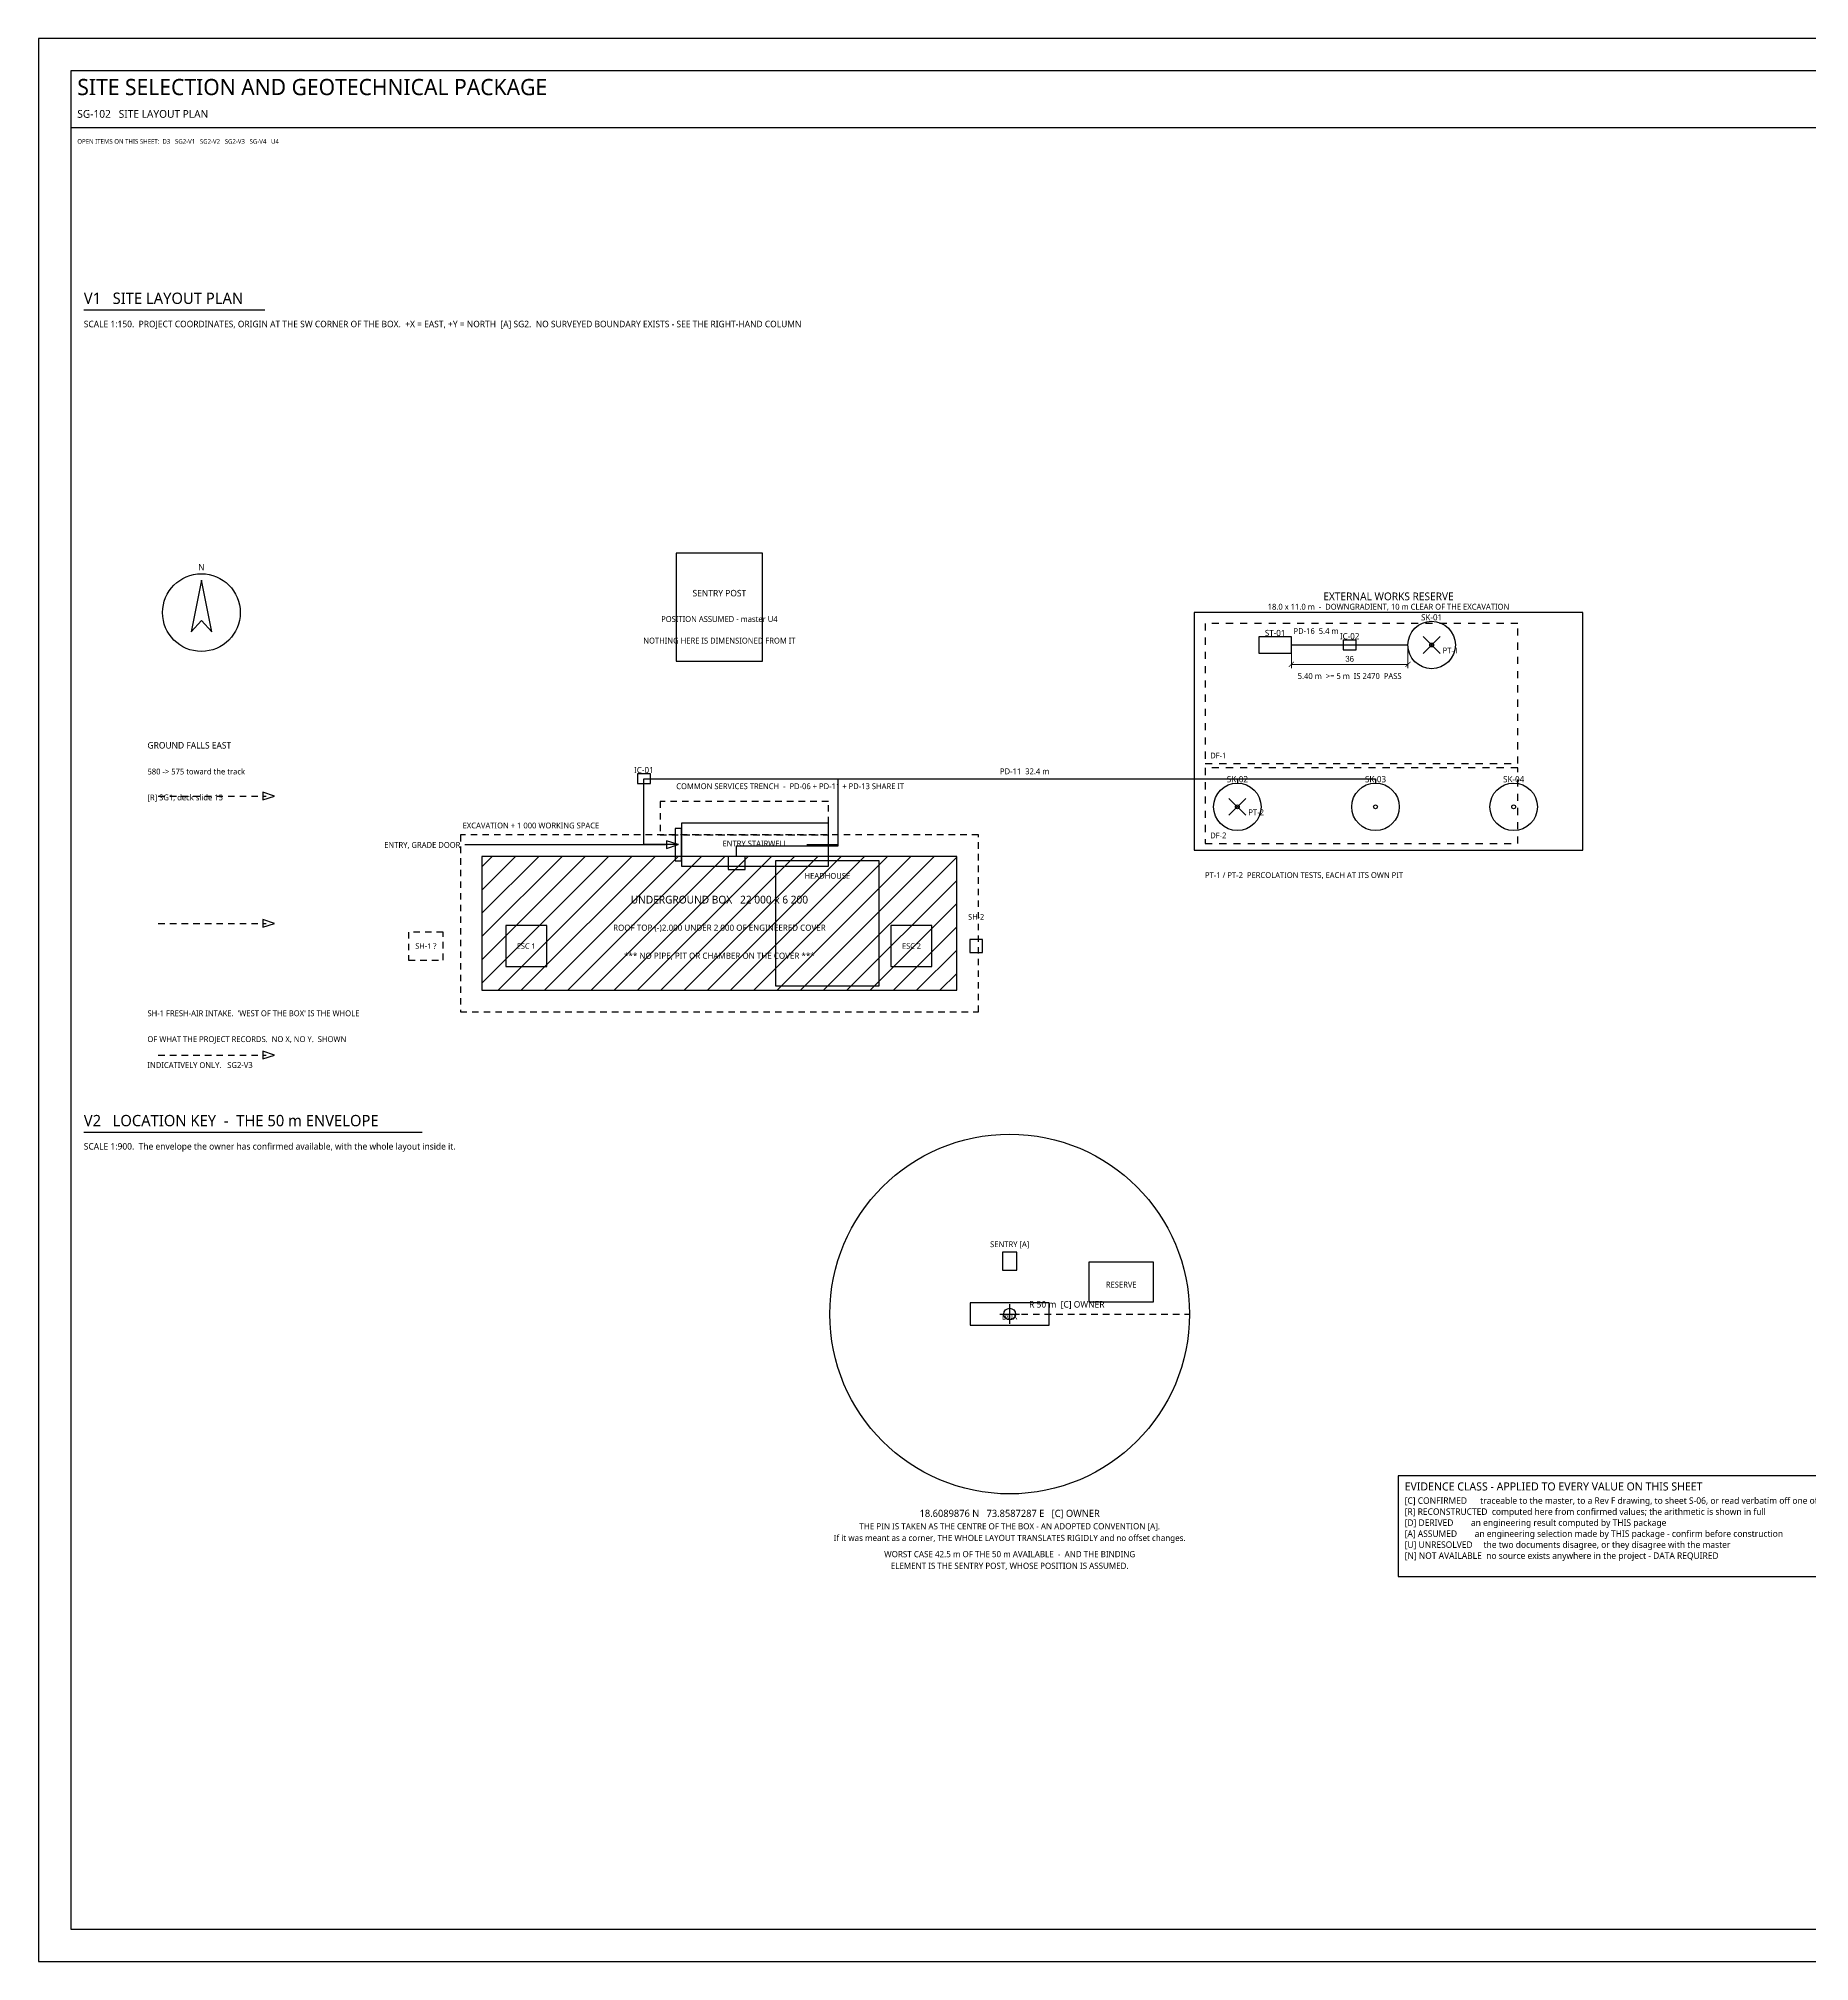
# Model space of a CAD drawing. Header units: millimetres. Extents: x 0 to 841, y 0 to 594.
# Drawn here: x 0 to 547, y 0 to 594 of the extents above; entities that cross this region are included whole.
import ezdxf
from ezdxf.enums import TextEntityAlignment as Align

# ---------------------------------------------------------------- set-up
doc = ezdxf.new("R2010")
doc.units = ezdxf.units.MM
for name, color, linetype in [('G-FLAGG', 1, 'Continuous'), ('G-MURRUM', 42, 'Continuous'), ('G-NODATA', 1, 'Continuous'), ('G-SETTING', 5, 'Continuous'), ('G-STRUCT', 7, 'Continuous'), ('M-FLAG', 1, 'Continuous'), ('M-HATCH', 8, 'Continuous'), ('M-SECTION', 1, 'Continuous'), ('M-TEXT', 7, 'Continuous'), ('M-TITLE', 7, 'Continuous'), ('P-DRAIN-SOIL', 1, 'Continuous'), ('P-DRAIN-STORM', 5, 'Continuous'), ('S-DIM', 4, 'Continuous'), ('S-NOTE', 7, 'Continuous'), ('S-TEXT', 7, 'Continuous'), ('S-TITLE', 7, 'Continuous')]:
    doc.layers.add(name, color=color, linetype=linetype)
doc.styles.add('OpenSans', font='OpenSans-Regular.ttf')
doc.dimstyles.new('SC-DIM', dxfattribs={"dimtxt": 1.8, "dimasz": 1.6, "dimexe": 1.2, "dimexo": 1, "dimgap": 0.8, "dimtad": 1, "dimdec": 0, "dimblk": 'ARCHTICK', "dimcen": 2.5, "dimclrd": 4, "dimclre": 4, "dimclrt": 4, "dimazin": 3, "dimtfac": 1, "dimtmove": 0, "dimatfit": 3, "dimlwd": 13, "dimlwe": 13})

# ---------------------------------------------------------------- blocks, each defined once
blk = doc.blocks.new('NORTH')
at = {"layer": 'S-TITLE'}
blk.add_lwpolyline([(0, 10), (-3.2, -6), (0, -2.4), (3.2, -6), (0, 10)], close=True, dxfattribs=at)
blk.add_circle((0, 0), 12, dxfattribs=at)
blk = doc.blocks.new('_ARCHTICK')
at = {"color": 0, "linetype": 'BYBLOCK', "const_width": 0.15}
blk.add_lwpolyline([(-0.5, -0.5), (0.5, 0.5)], dxfattribs=at)

msp = doc.modelspace()

# ---------------------------------------------------------------- hatches: boundary and pattern name
at = {"layer": 'M-HATCH'}
h = msp.add_hatch(dxfattribs=at)
h.set_pattern_fill('ANSI31', scale=1.6)
h.paths.add_polyline_path([(137, 300), (283.67, 300), (283.67, 341.33), (137, 341.33)])

# ---------------------------------------------------------------- linework, layer by layer
at = {"layer": 'G-FLAGG'}
for p, q in [((114.33, 318), (114.33, 316)), ((117.8, 318), (115.8, 318)), ((121.4, 318), (119.4, 318)), ((125, 318), (123, 318)), ((125, 316.53), (125, 318)), ((125, 312.93), (125, 314.93)), ((114.33, 314.4), (114.33, 312.4)), ((114.33, 310.8), (114.33, 309.33)), ((114.33, 309.33), (116.33, 309.33)), ((117.93, 309.33), (119.93, 309.33)), ((121.53, 309.33), (123.53, 309.33)), ((125, 309.33), (125, 311.33)), ((300, 197), (300, 203)), ((297, 200), (303, 200))]:
    msp.add_line(p, q, dxfattribs=at)
for points in [[(197, 401.67), (223.67, 401.67), (223.67, 435), (197, 435)], [(357, 343.33), (477, 343.33), (477, 416.67), (357, 416.67)], [(297.78, 213.5), (302.22, 213.5), (302.22, 219.06), (297.78, 219.06)], [(324.44, 203.78), (344.44, 203.78), (344.44, 216), (324.44, 216)]]:
    msp.add_lwpolyline(points, close=True, dxfattribs=at)
for centre, radius in [((430.33, 406.67), 7.33), ((430.33, 406.67), 0.6), ((300, 200), 1.8)]:
    msp.add_circle(centre, radius, dxfattribs=at)
at = {"layer": 'G-MURRUM'}
for p, q in [((360.33, 413.33), (360.33, 411.13)), ((364.6, 413.33), (362.4, 413.33)), ((369, 413.33), (366.8, 413.33)), ((373.4, 413.33), (371.2, 413.33)), ((377.8, 413.33), (375.6, 413.33)), ((382.2, 413.33), (380, 413.33)), ((386.6, 413.33), (384.4, 413.33)), ((391, 413.33), (388.8, 413.33)), ((395.4, 413.33), (393.2, 413.33)), ((399.8, 413.33), (397.6, 413.33)), ((404.2, 413.33), (402, 413.33)), ((408.6, 413.33), (406.4, 413.33)), ((413, 413.33), (410.8, 413.33)), ((417.4, 413.33), (415.2, 413.33)), ((421.8, 413.33), (419.6, 413.33)), ((426.2, 413.33), (424, 413.33)), ((430.6, 413.33), (428.4, 413.33)), ((435, 413.33), (432.8, 413.33)), ((439.4, 413.33), (437.2, 413.33)), ((443.8, 413.33), (441.6, 413.33)), ((448.2, 413.33), (446, 413.33)), ((452.6, 413.33), (450.4, 413.33)), ((457, 413.33), (454.8, 413.33)), ((457, 409.6), (457, 411.8)), ((360.33, 408.93), (360.33, 406.73)), ((360.33, 404.53), (360.33, 402.33)), ((457, 405.2), (457, 407.4)), ((360.33, 400.13), (360.33, 397.93)), ((457, 400.8), (457, 403)), ((457, 396.4), (457, 398.6)), ((360.33, 395.73), (360.33, 393.53)), ((457, 392), (457, 394.2)), ((360.33, 391.33), (360.33, 389.13)), ((360.33, 386.93), (360.33, 384.73)), ((457, 387.6), (457, 389.8)), ((360.33, 382.53), (360.33, 380.33)), ((457, 383.2), (457, 385.4)), ((457, 378.8), (457, 381)), ((360.33, 378.13), (360.33, 375.93)), ((457, 374.4), (457, 376.6)), ((360.33, 373.73), (360.33, 371.53)), ((360.33, 370), (362.53, 370)), ((360.33, 368.67), (360.33, 366.47)), ((364.6, 368.67), (362.4, 368.67)), ((364.73, 370), (366.93, 370)), ((369, 368.67), (366.8, 368.67)), ((369.13, 370), (371.33, 370)), ((373.4, 368.67), (371.2, 368.67)), ((373.53, 370), (375.73, 370)), ((377.8, 368.67), (375.6, 368.67)), ((377.93, 370), (380.13, 370)), ((382.2, 368.67), (380, 368.67)), ((382.33, 370), (384.53, 370)), ((386.6, 368.67), (384.4, 368.67)), ((386.73, 370), (388.93, 370)), ((391, 368.67), (388.8, 368.67)), ((391.13, 370), (393.33, 370)), ((395.4, 368.67), (393.2, 368.67)), ((395.53, 370), (397.73, 370)), ((399.8, 368.67), (397.6, 368.67)), ((399.93, 370), (402.13, 370)), ((404.2, 368.67), (402, 368.67)), ((404.33, 370), (406.53, 370)), ((408.6, 368.67), (406.4, 368.67)), ((408.73, 370), (410.93, 370)), ((413, 368.67), (410.8, 368.67)), ((413.13, 370), (415.33, 370)), ((417.4, 368.67), (415.2, 368.67)), ((417.53, 370), (419.73, 370)), ((421.8, 368.67), (419.6, 368.67)), ((421.93, 370), (424.13, 370)), ((426.2, 368.67), (424, 368.67)), ((426.33, 370), (428.53, 370)), ((430.6, 368.67), (428.4, 368.67)), ((430.73, 370), (432.93, 370)), ((435, 368.67), (432.8, 368.67)), ((435.13, 370), (437.33, 370)), ((439.4, 368.67), (437.2, 368.67)), ((439.53, 370), (441.73, 370)), ((443.8, 368.67), (441.6, 368.67)), ((443.93, 370), (446.13, 370)), ((448.2, 368.67), (446, 368.67)), ((448.33, 370), (450.53, 370)), ((452.6, 368.67), (450.4, 368.67)), ((452.73, 370), (454.93, 370)), ((457, 368.67), (454.8, 368.67)), ((457, 370), (457, 372.2)), ((457, 367.33), (457, 368.67)), ((360.33, 364.27), (360.33, 362.07)), ((457, 362.93), (457, 365.13)), ((360.33, 359.87), (360.33, 357.67)), ((457, 358.53), (457, 360.73)), ((360.33, 355.47), (360.33, 353.27)), ((360.33, 351.07), (360.33, 348.87)), ((457, 354.13), (457, 356.33)), ((457, 349.73), (457, 351.93)), ((360.33, 346.67), (360.33, 345.33)), ((360.33, 345.33), (362.53, 345.33)), ((364.73, 345.33), (366.93, 345.33)), ((369.13, 345.33), (371.33, 345.33)), ((373.53, 345.33), (375.73, 345.33)), ((377.93, 345.33), (380.13, 345.33)), ((382.33, 345.33), (384.53, 345.33)), ((386.73, 345.33), (388.93, 345.33)), ((391.13, 345.33), (393.33, 345.33)), ((395.53, 345.33), (397.73, 345.33)), ((399.93, 345.33), (402.13, 345.33)), ((404.33, 345.33), (406.53, 345.33)), ((408.73, 345.33), (410.93, 345.33)), ((413.13, 345.33), (415.33, 345.33)), ((417.53, 345.33), (419.73, 345.33)), ((421.93, 345.33), (424.13, 345.33)), ((426.33, 345.33), (428.53, 345.33)), ((430.73, 345.33), (432.93, 345.33)), ((435.13, 345.33), (437.33, 345.33)), ((439.53, 345.33), (441.73, 345.33)), ((443.93, 345.33), (446.13, 345.33)), ((448.33, 345.33), (450.53, 345.33)), ((452.73, 345.33), (454.93, 345.33)), ((457, 345.33), (457, 347.53))]:
    msp.add_line(p, q, dxfattribs=at)
at = {"layer": 'G-NODATA'}
for p, q in [((427.73, 404.07), (432.93, 409.27)), ((427.73, 409.27), (432.93, 404.07)), ((193.6, 358.33), (192, 358.33)), ((192, 358.33), (192, 356.33)), ((197.2, 358.33), (195.2, 358.33)), ((200.8, 358.33), (198.8, 358.33)), ((204.4, 358.33), (202.4, 358.33)), ((208, 358.33), (206, 358.33)), ((211.6, 358.33), (209.6, 358.33)), ((215.2, 358.33), (213.2, 358.33)), ((218.8, 358.33), (216.8, 358.33)), ((222.4, 358.33), (220.4, 358.33)), ((226, 358.33), (224, 358.33)), ((229.6, 358.33), (227.6, 358.33)), ((233.2, 358.33), (231.2, 358.33)), ((236.8, 358.33), (234.8, 358.33)), ((240.4, 358.33), (238.4, 358.33)), ((244, 358.33), (242, 358.33)), ((244, 355.2), (244, 357.2)), ((367.73, 354.07), (372.93, 359.27)), ((367.73, 359.27), (372.93, 354.07)), ((192, 354.73), (192, 352.73)), ((192, 351.13), (192, 349.13)), ((244, 351.6), (244, 353.6)), ((131.93, 348), (130.33, 348)), ((130.33, 348), (130.33, 346)), ((135.53, 348), (133.53, 348)), ((139.13, 348), (137.13, 348)), ((142.73, 348), (140.73, 348)), ((146.33, 348), (144.33, 348)), ((149.93, 348), (147.93, 348)), ((153.53, 348), (151.53, 348)), ((157.13, 348), (155.13, 348)), ((160.73, 348), (158.73, 348)), ((164.33, 348), (162.33, 348)), ((167.93, 348), (165.93, 348)), ((171.53, 348), (169.53, 348)), ((175.13, 348), (173.13, 348)), ((178.73, 348), (176.73, 348)), ((182.33, 348), (180.33, 348)), ((185.93, 348), (183.93, 348)), ((189.53, 348), (187.53, 348)), ((193.13, 348), (191.13, 348)), ((192, 348), (194, 348)), ((196.73, 348), (194.73, 348)), ((195.6, 348), (197.6, 348)), ((200.33, 348), (198.33, 348)), ((199.2, 348), (201.2, 348)), ((203.93, 348), (201.93, 348)), ((202.8, 348), (204.8, 348)), ((207.53, 348), (205.53, 348)), ((206.4, 348), (208.4, 348)), ((211.13, 348), (209.13, 348)), ((210, 348), (212, 348)), ((214.73, 348), (212.73, 348)), ((213.6, 348), (215.6, 348)), ((218.33, 348), (216.33, 348)), ((217.2, 348), (219.2, 348)), ((221.93, 348), (219.93, 348)), ((220.8, 348), (222.8, 348)), ((225.53, 348), (223.53, 348)), ((224.4, 348), (226.4, 348)), ((229.13, 348), (227.13, 348)), ((228, 348), (230, 348)), ((232.73, 348), (230.73, 348)), ((231.6, 348), (233.6, 348)), ((236.33, 348), (234.33, 348)), ((235.2, 348), (237.2, 348)), ((239.93, 348), (237.93, 348)), ((238.8, 348), (240.8, 348)), ((243.53, 348), (241.53, 348)), ((242.4, 348), (244, 348)), ((244, 348), (244, 350)), ((247.13, 348), (245.13, 348)), ((250.73, 348), (248.73, 348)), ((254.33, 348), (252.33, 348)), ((257.93, 348), (255.93, 348)), ((261.53, 348), (259.53, 348)), ((265.13, 348), (263.13, 348)), ((268.73, 348), (266.73, 348)), ((272.33, 348), (270.33, 348)), ((275.93, 348), (273.93, 348)), ((279.53, 348), (277.53, 348)), ((283.13, 348), (281.13, 348)), ((286.73, 348), (284.73, 348)), ((290.33, 348), (288.33, 348)), ((290.33, 347.33), (290.33, 348)), ((290.33, 343.73), (290.33, 345.73)), ((130.33, 344.4), (130.33, 342.4)), ((130.33, 340.8), (130.33, 338.8)), ((290.33, 340.13), (290.33, 342.13)), ((130.33, 337.2), (130.33, 335.2)), ((130.33, 333.6), (130.33, 331.6)), ((290.33, 336.53), (290.33, 338.53)), ((290.33, 332.93), (290.33, 334.93)), ((130.33, 330), (130.33, 328)), ((290.33, 329.33), (290.33, 331.33)), ((290.33, 325.73), (290.33, 327.73)), ((130.33, 326.4), (130.33, 324.4)), ((130.33, 322.8), (130.33, 320.8)), ((290.33, 322.13), (290.33, 324.13)), ((130.33, 319.2), (130.33, 317.2)), ((130.33, 315.6), (130.33, 313.6)), ((290.33, 318.53), (290.33, 320.53)), ((290.33, 314.93), (290.33, 316.93)), ((130.33, 312), (130.33, 310)), ((290.33, 311.33), (290.33, 313.33)), ((290.33, 307.73), (290.33, 309.73)), ((130.33, 308.4), (130.33, 306.4)), ((130.33, 304.8), (130.33, 302.8)), ((290.33, 304.13), (290.33, 306.13)), ((130.33, 301.2), (130.33, 299.2)), ((130.33, 297.6), (130.33, 295.6)), ((290.33, 300.53), (290.33, 302.53)), ((290.33, 296.93), (290.33, 298.93)), ((130.33, 294), (130.33, 293.33)), ((130.33, 293.33), (132.33, 293.33)), ((133.93, 293.33), (135.93, 293.33)), ((137.53, 293.33), (139.53, 293.33)), ((141.13, 293.33), (143.13, 293.33)), ((144.73, 293.33), (146.73, 293.33)), ((148.33, 293.33), (150.33, 293.33)), ((151.93, 293.33), (153.93, 293.33)), ((155.53, 293.33), (157.53, 293.33)), ((159.13, 293.33), (161.13, 293.33)), ((162.73, 293.33), (164.73, 293.33)), ((166.33, 293.33), (168.33, 293.33)), ((169.93, 293.33), (171.93, 293.33)), ((173.53, 293.33), (175.53, 293.33)), ((177.13, 293.33), (179.13, 293.33)), ((180.73, 293.33), (182.73, 293.33)), ((184.33, 293.33), (186.33, 293.33)), ((187.93, 293.33), (189.93, 293.33)), ((191.53, 293.33), (193.53, 293.33)), ((195.13, 293.33), (197.13, 293.33)), ((198.73, 293.33), (200.73, 293.33)), ((202.33, 293.33), (204.33, 293.33)), ((205.93, 293.33), (207.93, 293.33)), ((209.53, 293.33), (211.53, 293.33)), ((213.13, 293.33), (215.13, 293.33)), ((216.73, 293.33), (218.73, 293.33)), ((220.33, 293.33), (222.33, 293.33)), ((223.93, 293.33), (225.93, 293.33)), ((227.53, 293.33), (229.53, 293.33)), ((231.13, 293.33), (233.13, 293.33)), ((234.73, 293.33), (236.73, 293.33)), ((238.33, 293.33), (240.33, 293.33)), ((241.93, 293.33), (243.93, 293.33)), ((245.53, 293.33), (247.53, 293.33)), ((249.13, 293.33), (251.13, 293.33)), ((252.73, 293.33), (254.73, 293.33)), ((256.33, 293.33), (258.33, 293.33)), ((259.93, 293.33), (261.93, 293.33)), ((263.53, 293.33), (265.53, 293.33)), ((267.13, 293.33), (269.13, 293.33)), ((270.73, 293.33), (272.73, 293.33)), ((274.33, 293.33), (276.33, 293.33)), ((277.93, 293.33), (279.93, 293.33)), ((281.53, 293.33), (283.53, 293.33)), ((285.13, 293.33), (287.13, 293.33)), ((288.73, 293.33), (290.33, 293.33)), ((290.33, 293.33), (290.33, 295.33))]:
    msp.add_line(p, q, dxfattribs=at)
at = {"layer": 'G-SETTING'}
for p, q in [((37, 360), (39, 360)), ((40.6, 360), (42.6, 360)), ((44.2, 360), (46.2, 360)), ((47.8, 360), (49.8, 360)), ((51.4, 360), (53.4, 360)), ((55, 360), (57, 360)), ((58.6, 360), (60.6, 360)), ((62.2, 360), (64.2, 360)), ((65.8, 360), (67.8, 360)), ((69.4, 360), (70.33, 360)), ((37, 320.67), (39, 320.67)), ((40.6, 320.67), (42.6, 320.67)), ((44.2, 320.67), (46.2, 320.67)), ((47.8, 320.67), (49.8, 320.67)), ((51.4, 320.67), (53.4, 320.67)), ((55, 320.67), (57, 320.67)), ((58.6, 320.67), (60.6, 320.67)), ((62.2, 320.67), (64.2, 320.67)), ((65.8, 320.67), (67.8, 320.67)), ((69.4, 320.67), (70.33, 320.67)), ((37, 280), (39, 280)), ((40.6, 280), (42.6, 280)), ((44.2, 280), (46.2, 280)), ((47.8, 280), (49.8, 280)), ((51.4, 280), (53.4, 280)), ((55, 280), (57, 280)), ((58.6, 280), (60.6, 280)), ((62.2, 280), (64.2, 280)), ((65.8, 280), (67.8, 280)), ((69.4, 280), (70.33, 280)), ((300, 200), (302, 200)), ((303.6, 200), (305.6, 200)), ((307.2, 200), (309.2, 200)), ((310.8, 200), (312.8, 200)), ((314.4, 200), (316.4, 200)), ((318, 200), (320, 200)), ((321.6, 200), (323.6, 200)), ((325.2, 200), (327.2, 200)), ((328.8, 200), (330.8, 200)), ((332.4, 200), (334.4, 200)), ((336, 200), (338, 200)), ((339.6, 200), (341.6, 200)), ((343.2, 200), (345.2, 200)), ((346.8, 200), (348.8, 200)), ((350.4, 200), (352.4, 200)), ((354, 200), (355.56, 200))]:
    msp.add_line(p, q, dxfattribs=at)
for points in [[(72.93, 360), (69.29, 361.17), (69.29, 358.83)], [(72.93, 320.67), (69.29, 321.84), (69.29, 319.5)], [(72.93, 280), (69.29, 281.17), (69.29, 278.83)]]:
    msp.add_lwpolyline(points, close=True, dxfattribs=at)
msp.add_circle((300, 200), 55.56, dxfattribs=at)
at = {"layer": 'G-STRUCT'}
for points in [[(377, 404.17), (387, 404.17), (387, 409.17), (377, 409.17)], [(403, 405.17), (407, 405.17), (407, 408.17), (403, 408.17)], [(185, 363.83), (189, 363.83), (189, 366.83), (185, 366.83)], [(198.67, 338.33), (244, 338.33), (244, 351.67), (198.67, 351.67)], [(196.67, 340), (198.67, 340), (198.67, 350), (196.67, 350)], [(137, 300), (283.67, 300), (283.67, 341.33), (137, 341.33)], [(212.99, 337.33), (218.32, 337.33), (218.32, 341.33), (212.99, 341.33)], [(227.67, 301.33), (259.67, 301.33), (259.67, 340), (227.67, 340)], [(144.33, 307.33), (157, 307.33), (157, 320), (144.33, 320)], [(263.33, 307.33), (276, 307.33), (276, 320), (263.33, 320)], [(287.65, 311.67), (291.65, 311.67), (291.65, 315.67), (287.65, 315.67)], [(287.78, 196.56), (312.22, 196.56), (312.22, 203.44), (287.78, 203.44)]]:
    msp.add_lwpolyline(points, close=True, dxfattribs=at)
for centre, radius in [((370.33, 356.67), 7.33), ((413, 356.67), 7.33), ((455.67, 356.67), 7.33), ((370.33, 356.67), 0.6), ((413, 356.67), 0.6), ((455.67, 356.67), 0.6)]:
    msp.add_circle(centre, radius, dxfattribs=at)
at = {"layer": 'M-FLAG'}
msp.add_line((131.67, 345), (193.67, 345), dxfattribs=at)
msp.add_lwpolyline([(197.6, 345), (193.96, 346.17), (193.96, 343.83)], close=True, dxfattribs=at)
at = {"layer": 'M-TITLE'}
msp.add_line((10, 566.5), (831, 566.5), dxfattribs=at)
at = {"layer": 'P-DRAIN-SOIL'}
msp.add_lwpolyline([(387, 406.67), (423, 406.67)], dxfattribs=at)
at = {"layer": 'P-DRAIN-STORM'}
for points in [[(197.67, 345), (187, 345), (187, 365.33), (370.33, 365.33), (370.33, 364)], [(215.65, 341.33), (215.65, 344.67), (247, 344.67), (247, 365.33), (370.33, 365.33), (370.33, 364)], [(237.33, 345), (247, 345), (247, 365.33), (413, 365.33), (413, 364)]]:
    msp.add_lwpolyline(points, dxfattribs=at)
at = {"layer": 'S-TITLE'}
for p, q in [((14, 510.2), (69.96, 510.2)), ((14, 256.2), (118.47, 256.2))]:
    msp.add_line(p, q, dxfattribs=at)
for points in [[(0, 0), (841, 0), (841, 594), (0, 594)], [(10, 10), (831, 10), (831, 584), (10, 584)], [(420, 118.97), (650, 118.97), (650, 150), (420, 150)]]:
    msp.add_lwpolyline(points, close=True, dxfattribs=at)

# ---------------------------------------------------------------- block references
msp.add_blockref('NORTH', (50.33, 416.67), dxfattribs=at)

# ---------------------------------------------------------------- texts
at = {"layer": 'G-FLAGG', "style": 'OpenSans'}
for s, height, p in [('SENTRY POST', 2, (210.33, 422.67)), ('EXTERNAL WORKS RESERVE', 2.4, (417, 421.67)), ('SK-01', 1.9, (430.33, 415.2)), ('5.40 m  >= 5 m  IS 2470  PASS', 1.8, (405, 397.07)), ('SH-1 ?', 1.7, (119.67, 313.67)), ('SENTRY [A]', 1.8, (300, 221.56)), ('RESERVE', 1.8, (334.44, 209.09)), ('18.6089876 N   73.8587287 E   [C] OWNER', 2.2, (300, 138.44))]:
    msp.add_text(s, height=height, dxfattribs=at).set_placement(p, align=Align.MIDDLE_CENTER)
at = {"layer": 'G-MURRUM', "style": 'OpenSans'}
for s, p in [('DF-1', (361.93, 371.6)), ('DF-2', (361.93, 346.93))]:
    msp.add_text(s, height=1.8, dxfattribs=at).set_placement(p)
at = {"layer": 'G-NODATA', "style": 'OpenSans'}
for s, p in [('PT-1', (433.73, 404.07)), ('EXCAVATION + 1 000 WORKING SPACE', (131, 350)), ('PT-2', (373.73, 354.07)), ('PT-1 / PT-2  PERCOLATION TESTS, EACH AT ITS OWN PIT', (360.33, 334.67))]:
    msp.add_text(s, height=1.8, dxfattribs=at).set_placement(p)
at = {"layer": 'G-SETTING', "style": 'OpenSans'}
for s, p in [('GROUND FALLS EAST', (33.67, 374.67)), ('R 50 m  [C] OWNER', (306, 202))]:
    msp.add_text(s, height=2, dxfattribs=at).set_placement(p)
at = {"layer": 'G-STRUCT', "style": 'OpenSans'}
for s, height, p in [('ST-01', 1.9, (382, 410.37)), ('IC-02', 1.9, (405, 409.37)), ('IC-01', 1.9, (187, 368.03)), ('SK-02', 1.9, (370.33, 365.2)), ('SK-03', 1.9, (413, 365.2)), ('SK-04', 1.9, (455.67, 365.2)), ('ENTRY STAIRWELL', 1.8, (221.33, 345.33)), ('HEADHOUSE', 1.8, (243.67, 335.33)), ('UNDERGROUND BOX   22 000 x 6 200', 2.4, (210.33, 328)), ('SH-2', 1.7, (289.65, 322.67)), ('ESC 1', 1.7, (150.67, 313.67)), ('ESC 2', 1.7, (269.67, 313.67)), ('BOX', 1.8, (300, 199.2))]:
    msp.add_text(s, height=height, dxfattribs=at).set_placement(p, align=Align.MIDDLE_CENTER)
at = {"layer": 'M-FLAG', "style": 'OpenSans'}
for s, height, p in [('OPEN ITEMS ON THIS SHEET:  D3   SG2-V1   SG2-V2   SG2-V3   SG-V4   U4', 1.4, (12, 561.5)), ("SH-1 FRESH-AIR INTAKE.  'WEST OF THE BOX' IS THE WHOLE", 1.8, (33.67, 292)), ('OF WHAT THE PROJECT RECORDS.  NO X, NO Y.  SHOWN', 1.8, (33.67, 284)), ('INDICATIVELY ONLY.   SG2-V3', 1.8, (33.67, 276))]:
    msp.add_text(s, height=height, dxfattribs=at).set_placement(p)
for s, height, p in [('POSITION ASSUMED - master U4', 1.8, (210.33, 414.67)), ('NOTHING HERE IS DIMENSIONED FROM IT', 1.8, (210.33, 408)), ('*** NO PIPE, PIT OR CHAMBER ON THE COVER ***', 1.9, (210.33, 310.67)), ('If it was meant as a corner, THE WHOLE LAYOUT TRANSLATES RIGIDLY and no offset changes.', 1.9, (300, 130.84)), ('THE PIN IS TAKEN AS THE CENTRE OF THE BOX - AN ADOPTED CONVENTION [A].', 1.9, (300, 134.44))]:
    msp.add_text(s, height=height, dxfattribs=at).set_placement(p, align=Align.MIDDLE_CENTER)
msp.add_text('ENTRY, GRADE DOOR', height=1.8, dxfattribs=at).set_placement((130.33, 344), align=Align.RIGHT)
at = {"layer": 'M-SECTION', "style": 'OpenSans'}
msp.add_text('COMMON SERVICES TRENCH  -  PD-06 + PD-11 + PD-13 SHARE IT', height=1.8, dxfattribs=at).set_placement((197, 362.13))
at = {"layer": 'M-TEXT', "style": 'OpenSans'}
for s, height, p in [('18.0 x 11.0 m  -  DOWNGRADIENT, 10 m CLEAR OF THE EXCAVATION', 1.8, (417, 418.47)), ('ROOF TOP (-)2.000 UNDER 2 000 OF ENGINEERED COVER', 1.9, (210.33, 319.33)), ('WORST CASE 42.5 m OF THE 50 m AVAILABLE  -  AND THE BINDING', 1.9, (300, 125.84)), ('ELEMENT IS THE SENTRY POST, WHOSE POSITION IS ASSUMED.', 1.9, (300, 122.24))]:
    msp.add_text(s, height=height, dxfattribs=at).set_placement(p, align=Align.MIDDLE_CENTER)
for s, p in [('580 -> 575 toward the track', (33.67, 366.67)), ('[R] SG1, deck slide 15', (33.67, 358.67))]:
    msp.add_text(s, height=1.8, dxfattribs=at).set_placement(p)
at = {"layer": 'M-TITLE', "style": 'OpenSans'}
for s, height, p in [('SITE SELECTION AND GEOTECHNICAL PACKAGE', 5, (12, 576.5)), ('SG-102   SITE LAYOUT PLAN', 2.4, (12, 569.5))]:
    msp.add_text(s, height=height, dxfattribs=at).set_placement(p)
at = {"layer": 'P-DRAIN-SOIL', "style": 'OpenSans'}
msp.add_text('PD-16  5.4 m', height=1.8, dxfattribs=at).set_placement((387.67, 410.07))
at = {"layer": 'P-DRAIN-STORM', "style": 'OpenSans'}
msp.add_text('PD-11  32.4 m', height=1.8, dxfattribs=at).set_placement((297, 366.73))
at = {"layer": 'S-NOTE', "style": 'OpenSans'}
for s, p in [('[C] CONFIRMED      traceable to the master, to a Rev F drawing, to sheet S-06, or read verbatim off one of the two supplied documents', (422, 141.38)), ('[R] RECONSTRUCTED  computed here from confirmed values; the arithmetic is shown in full', (422, 137.97)), ('[D] DERIVED        an engineering result computed by THIS package', (422, 134.57)), ('[A] ASSUMED        an engineering selection made by THIS package - confirm before construction', (422, 131.17)), ('[U] UNRESOLVED     the two documents disagree, or they disagree with the master', (422, 127.77)), ('[N] NOT AVAILABLE  no source exists anywhere in the project - DATA REQUIRED', (422, 124.37))]:
    msp.add_text(s, height=2, dxfattribs=at).set_placement(p)
at = {"layer": 'S-TEXT', "style": 'OpenSans'}
for s, p in [('SCALE 1:150.  PROJECT COORDINATES, ORIGIN AT THE SW CORNER OF THE BOX.  +X = EAST, +Y = NORTH  [A] SG2.  NO SURVEYED BOUNDARY EXISTS - SEE THE RIGHT-HAND COLUMN', (14, 504.8)), ('SCALE 1:900.  The envelope the owner has confirmed available, with the whole layout inside it.', (14, 250.8))]:
    msp.add_text(s, height=2, dxfattribs=at).set_placement(p)
at = {"layer": 'S-TITLE', "style": 'OpenSans'}
for s, height, p in [('V1   SITE LAYOUT PLAN', 3.5, (14, 512)), ('V2   LOCATION KEY  -  THE 50 m ENVELOPE', 3.5, (14, 258)), ('EVIDENCE CLASS - APPLIED TO EVERY VALUE ON THIS SHEET', 2.5, (422, 145.5))]:
    msp.add_text(s, height=height, dxfattribs=at).set_placement(p)
msp.add_text('N', height=2, dxfattribs=at).set_placement((50.33, 430.67), align=Align.MIDDLE_CENTER)

# ---------------------------------------------------------------- dimensions: what is measured, and where the dimension line sits
at = {"layer": 'S-DIM'}
msp.add_linear_dim(base=(387, 400.67), p1=(387, 406.67), p2=(423, 406.67), dimstyle='SC-DIM', override={"dimlfac": 1}, dxfattribs=at).render()

doc.saveas('drawing.dxf')
